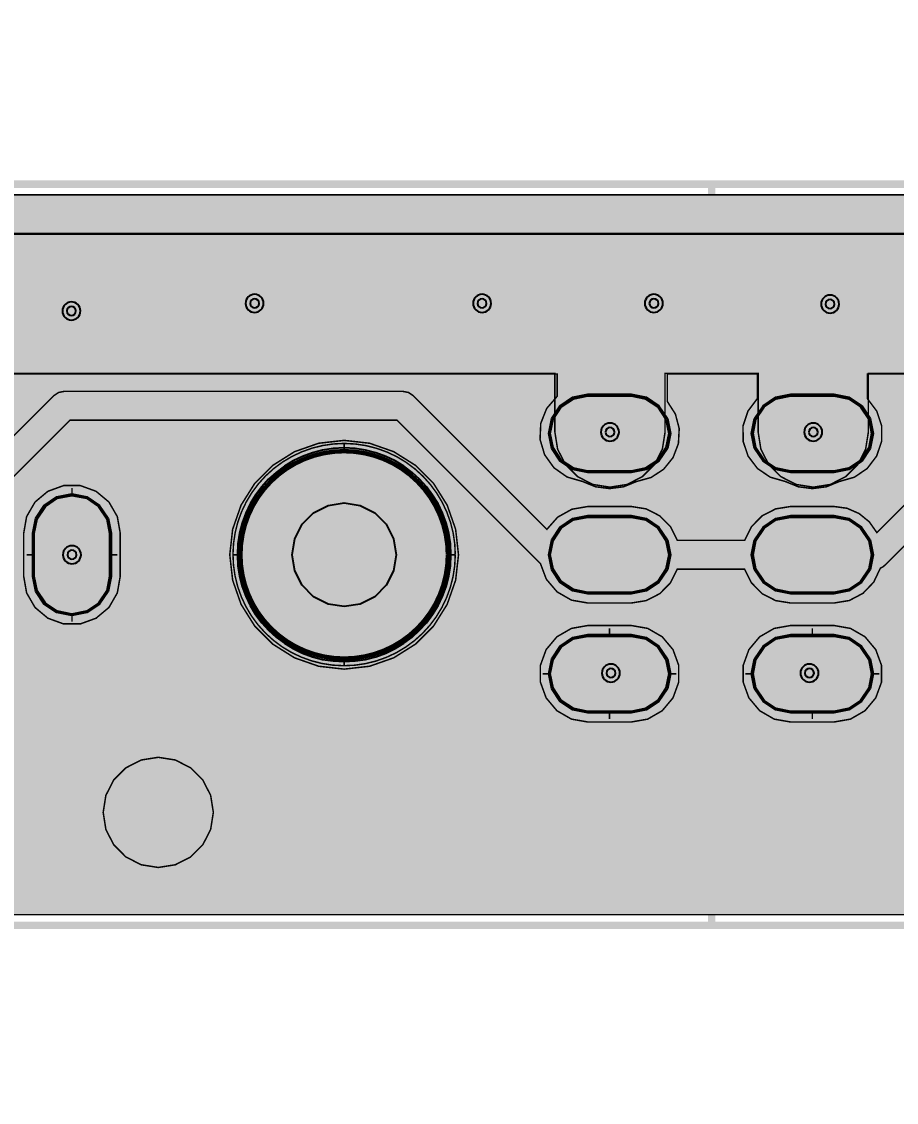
# Model space of a CAD drawing. Header units: millimetres. Extents: x -5 to 304, y -6 to 30.
# Drawn here: x 176.62 to 206.13, y -5.97 to 30.48 of the extents above; entities that cross this region are included whole.
import ezdxf

# ---------------------------------------------------------------- set-up
doc = ezdxf.new("R2010")
doc.units = ezdxf.units.MM
doc.header["$MEASUREMENT"] = 0
for name, color, linetype, true_color in [('Board-Outline-Layer', 7, 'Continuous', 0xff00ff), ('Bottom-Layer', 7, 'Continuous', 0x0000ff), ('Bottom-Paste-Mask-Layer', 7, 'Continuous', 0x800000), ('Bottom-Solder-Mask-Layer', 7, 'Continuous', 0xaa00ff), ('Document-Layer', 7, 'Continuous', 0xffffff), ('Hole-Layer', 7, 'Continuous', 0x222222), ('Mechanical-Layer', 7, 'Continuous', 0xf022f0), ('Multi-Layer', 7, 'Continuous', 0xc0c0c0), ('Top-Layer', 7, 'Continuous', 0xff0000), ('Top-Paste-Mask-Layer', 7, 'Continuous', 0x808080), ('Top-Silkscreen-Layer', 7, 'Continuous', 0xffcc00), ('Top-Solder-Mask-Layer', 7, 'Continuous', 0x800080)]:
    doc.layers.add(name, color=color, linetype=linetype, true_color=true_color)

msp = doc.modelspace()

# ---------------------------------------------------------------- hatches: boundary and pattern name
at = {"layer": 'Bottom-Layer'}
for points in [[(299.642, 24.642), (299.642, 0.358), (0.358, 0.358), (0.358, 24.642)], [(170.023, 11.096), (170.486, 10.758), (171.03, 10.577), (171.603, 10.571), (172.151, 10.739), (172.621, 11.066), (172.969, 11.522), (173.162, 12.061), (173.181, 12.634), (173.181, 18.62), (194.611, 18.62), (194.611, 16.637), (194.702, 16.063), (194.966, 15.545), (195.377, 15.134), (195.895, 14.87), (196.469, 14.779), (197.044, 14.87), (197.562, 15.134), (197.973, 15.545), (198.237, 16.063), (198.328, 16.637), (198.328, 18.62), (201.469, 18.62), (201.469, 16.637), (201.56, 16.063), (201.824, 15.545), (202.235, 15.134), (202.753, 14.87), (203.327, 14.779), (203.902, 14.87), (204.42, 15.134), (204.831, 15.545), (205.095, 16.063), (205.186, 16.637), (205.186, 18.62), (226.519, 18.62), (226.519, 12.5), (226.61, 11.926), (226.874, 11.408), (227.285, 10.997), (227.803, 10.733), (228.377, 10.642), (228.952, 10.733), (229.47, 10.997), (229.881, 11.408), (230.145, 11.926), (230.236, 12.5), (230.236, 18.62), (269.547, 18.62), (269.547, 12.5), (269.638, 11.926), (269.902, 11.408), (270.313, 10.997), (270.831, 10.733), (271.406, 10.642), (271.98, 10.733), (272.498, 10.997), (272.909, 11.408), (273.173, 11.926), (273.264, 12.5), (273.264, 18.62), (278.196, 18.62), (278.296, 18.614), (278.395, 18.612), (288.538, 18.612), (288.638, 18.614), (288.738, 18.62), (292.097, 18.62), (295.597, 15.121), (296.134, 14.719), (296.763, 14.484), (297.432, 14.436), (298.088, 14.579), (298.677, 14.901), (299.152, 15.375), (299.474, 15.964), (299.616, 16.62), (299.568, 17.29), (299.334, 17.919), (298.932, 18.456), (294.742, 22.646), (294.253, 23.021), (293.684, 23.256), (293.074, 23.337), (288.547, 23.337), (288.447, 23.335), (288.348, 23.328), (278.586, 23.328), (278.487, 23.335), (278.387, 23.337), (17.308, 23.337), (17.126, 23.358), (16.943, 23.365), (7.739, 23.365), (7.129, 23.285), (6.56, 23.049), (6.072, 22.674), (1.678, 18.281), (1.276, 17.744), (1.041, 17.115), (0.993, 16.445), (1.136, 15.789), (1.458, 15.2), (1.932, 14.726), (2.521, 14.404), (3.177, 14.261), (3.847, 14.309), (4.476, 14.544), (5.013, 14.946), (8.716, 18.649), (16.87, 18.649), (17.052, 18.628), (17.236, 18.62), (26.59, 18.62), (26.59, 12.218), (26.681, 11.644), (26.945, 11.126), (27.356, 10.715), (27.874, 10.451), (28.448, 10.36), (29.022, 10.451), (29.54, 10.715), (29.951, 11.126), (30.215, 11.644), (30.306, 12.218), (30.306, 18.62), (69.643, 18.62), (69.643, 12.41), (69.734, 11.835), (69.998, 11.317), (70.409, 10.906), (70.927, 10.642), (71.501, 10.551), (72.075, 10.642), (72.593, 10.906), (73.004, 11.317), (73.268, 11.835), (73.359, 12.41), (73.359, 18.62), (94.789, 18.62), (94.789, 16.51), (94.88, 15.936), (95.144, 15.418), (95.555, 15.007), (96.073, 14.743), (96.647, 14.652), (97.221, 14.743), (97.739, 15.007), (98.15, 15.418), (98.414, 15.936), (98.505, 16.51), (98.505, 18.62), (101.774, 18.62), (101.774, 16.51), (101.865, 15.936), (102.129, 15.418), (102.54, 15.007), (103.058, 14.743), (103.632, 14.652), (104.206, 14.743), (104.724, 15.007), (105.135, 15.418), (105.399, 15.936), (105.49, 16.51), (105.49, 18.62), (126.748, 18.62), (126.748, 12.5), (126.839, 11.926), (127.103, 11.408), (127.514, 10.997), (128.032, 10.733), (128.606, 10.642), (129.18, 10.733), (129.698, 10.997), (130.11, 11.408), (130.373, 11.926), (130.464, 12.5), (130.464, 18.62), (169.465, 18.62), (169.465, 12.423), (169.529, 11.942), (169.714, 11.494), (170.009, 11.109)], [(183.642, 12.5), (183.739, 11.642), (184.024, 10.826), (184.484, 10.095), (185.095, 9.484), (185.826, 9.024), (186.642, 8.739), (187.5, 8.642), (188.359, 8.739), (189.174, 9.024), (189.906, 9.484), (190.517, 10.095), (190.976, 10.826), (191.262, 11.642), (191.359, 12.5), (191.262, 13.359), (190.976, 14.174), (190.517, 14.906), (189.906, 15.516), (189.174, 15.976), (188.359, 16.261), (187.5, 16.358), (186.642, 16.261), (185.826, 15.976), (185.095, 15.516), (184.484, 14.906), (184.024, 14.174), (183.739, 13.359)], [(184, 12.5, 1), (191, 12.5, 1)], [(179.371, 3.81), (179.462, 3.236), (179.726, 2.718), (180.137, 2.307), (180.655, 2.043), (181.229, 1.952), (181.804, 2.043), (182.322, 2.307), (182.733, 2.718), (182.997, 3.236), (183.088, 3.81), (182.997, 4.384), (182.733, 4.902), (182.322, 5.313), (181.804, 5.577), (181.229, 5.668), (180.655, 5.577), (180.137, 5.313), (179.726, 4.902), (179.462, 4.384)]]:
    msp.add_hatch(color=256, dxfattribs=at).paths.add_polyline_path(points)
at = {"layer": 'Bottom-Paste-Mask-Layer'}
msp.add_hatch(color=256, dxfattribs=at).paths.add_polyline_path([(184, 12.5, 1), (191, 12.5, 1)])
at = {"layer": 'Bottom-Solder-Mask-Layer'}
msp.add_hatch(color=256, dxfattribs=at).paths.add_polyline_path([(183.899, 12.5, 1), (191.102, 12.5, 1)])
at = {"layer": 'Hole-Layer'}
msp.add_hatch(color=256, dxfattribs=at).paths.add_polyline_path([(187.498, 10.75), (186.957, 10.836), (186.469, 11.084), (186.082, 11.471), (185.833, 11.959), (185.748, 12.5), (185.833, 13.041), (186.082, 13.529), (186.469, 13.916), (186.957, 14.164), (187.498, 14.25), (187.503, 14.25), (188.044, 14.164), (188.532, 13.916), (188.919, 13.529), (189.167, 13.041), (189.253, 12.5), (189.167, 11.959), (188.919, 11.471), (188.532, 11.084), (188.044, 10.836), (187.503, 10.75)])
at = {"layer": 'Multi-Layer'}
for points in [[(184, 12.5, 1), (191, 12.5, 1)], [(184, 12.5, 1), (191, 12.5, 1)], [(184, 12.5, 1), (191, 12.5, 1)], [(179.729, 3.81, 1), (182.729, 3.81, 1)]]:
    msp.add_hatch(color=256, dxfattribs=at).paths.add_polyline_path(points)
at = {"layer": 'Top-Layer'}
for points in [[(299.642, 12.183), (299.642, 8.557), (299.442, 9.077), (299.079, 9.498), (298.594, 9.773), (298.045, 9.868), (296.585, 9.868), (296.029, 9.77), (295.539, 9.487), (295.175, 9.054), (294.982, 8.523), (294.982, 7.957), (295.175, 7.426), (295.539, 6.993), (296.029, 6.71), (296.585, 6.612), (298.045, 6.612), (298.594, 6.707), (299.079, 6.982), (299.442, 7.403), (299.642, 7.923), (299.642, 0.358), (0.358, 0.358), (0.358, 24.642), (299.642, 24.642), (299.642, 17.147), (299.514, 17.618), (299.291, 18.053), (298.983, 18.433), (294.793, 22.623), (294.305, 22.997), (293.736, 23.233), (293.125, 23.313), (275.617, 23.313), (275.513, 23.311), (275.408, 23.304), (271.832, 23.304), (271.728, 23.311), (271.624, 23.313), (171.577, 23.313), (171.444, 23.309), (171.311, 23.298), (171.192, 23.307), (171.072, 23.31), (120.475, 23.31), (120.416, 23.312), (120.357, 23.313), (17.287, 23.313), (17.22, 23.312), (17.153, 23.309), (17.085, 23.312), (17.018, 23.313), (7.635, 23.313), (7.025, 23.233), (6.456, 22.997), (5.968, 22.623), (1.603, 18.258), (1.2, 17.72), (0.966, 17.091), (0.918, 16.422), (1.061, 15.766), (1.382, 15.177), (1.857, 14.702), (2.446, 14.381), (3.102, 14.238), (3.771, 14.286), (4.4, 14.52), (4.937, 14.923), (8.612, 18.597), (17.018, 18.597), (17.085, 18.598), (17.153, 18.601), (17.22, 18.598), (17.287, 18.597), (26.596, 18.597), (26.596, 13.316), (26.473, 13.856), (26.177, 14.323), (25.741, 14.664), (25.217, 14.839), (22.187, 17.869), (22.03, 17.974), (21.844, 18.011), (9.779, 18.011), (9.593, 17.974), (9.436, 17.869), (5.184, 13.617), (4.841, 13.894), (4.437, 14.069), (4, 14.128), (2.54, 14.128), (1.983, 14.03), (1.493, 13.747), (1.13, 13.314), (0.937, 12.783), (0.937, 12.217), (1.13, 11.686), (1.493, 11.253), (1.983, 10.97), (2.54, 10.872), (4, 10.872), (4.537, 10.963), (5.014, 11.226), (5.378, 11.632), (5.587, 12.135), (5.618, 12.679), (9.98, 17.041), (21.643, 17.041), (24.086, 14.598), (23.689, 14.234), (23.431, 13.761), (23.342, 13.23), (23.342, 11.77), (23.44, 11.213), (23.723, 10.723), (24.156, 10.36), (24.687, 10.167), (25.253, 10.167), (25.784, 10.36), (26.217, 10.723), (26.5, 11.213), (26.598, 11.77), (26.598, 12.083), (26.724, 11.497), (27.029, 10.982), (27.331, 10.591), (27.736, 10.309), (28.207, 10.161), (28.701, 10.161), (29.172, 10.309), (29.577, 10.591), (29.879, 10.982), (30.115, 11.342), (30.262, 11.747), (30.312, 12.175), (30.312, 18.597), (69.687, 18.597), (69.687, 12.5), (69.748, 12.027), (69.927, 11.586), (70.07, 11.081), (70.366, 10.647), (70.785, 10.33), (71.283, 10.163), (71.808, 10.163), (72.305, 10.33), (72.724, 10.647), (73.02, 11.081), (73.163, 11.586), (73.342, 12.027), (73.403, 12.5), (73.403, 18.597), (94.81, 18.597), (94.81, 17.764), (94.495, 17.345), (94.33, 16.848), (94.331, 16.324), (94.499, 15.827), (94.816, 15.41), (95.249, 15.115), (95.753, 14.972), (96.195, 14.793), (96.668, 14.732), (97.14, 14.793), (97.582, 14.972), (98.086, 15.115), (98.519, 15.41), (98.836, 15.827), (99.004, 16.324), (99.005, 16.848), (98.84, 17.345), (98.526, 17.764), (98.526, 18.597), (101.651, 18.597), (101.651, 17.764), (101.336, 17.345), (101.171, 16.848), (101.172, 16.324), (101.34, 15.827), (101.657, 15.41), (102.09, 15.115), (102.594, 14.972), (103.036, 14.793), (103.509, 14.732), (103.981, 14.793), (104.423, 14.972), (104.927, 15.115), (105.36, 15.41), (105.677, 15.827), (105.845, 16.324), (105.846, 16.848), (105.681, 17.345), (105.367, 17.764), (105.367, 18.597), (120.242, 18.597), (120.301, 18.595), (120.36, 18.594), (126.748, 18.594), (126.748, 13.316), (126.631, 13.841), (126.35, 14.299), (125.935, 14.641), (125.431, 14.829), (122.39, 17.869), (122.233, 17.974), (122.047, 18.011), (110.49, 18.011), (110.305, 17.974), (110.147, 17.869), (105.627, 13.349), (105.264, 13.765), (104.782, 14.035), (104.238, 14.128), (102.778, 14.128), (102.271, 14.047), (101.814, 13.812), (101.453, 13.446), (101.224, 12.985), (98.951, 12.985), (98.723, 13.446), (98.362, 13.812), (97.905, 14.047), (97.397, 14.128), (95.937, 14.128), (95.446, 14.052), (95, 13.831), (94.642, 13.486), (90.259, 17.869), (90.102, 17.974), (89.916, 18.011), (78.105, 18.011), (77.92, 17.974), (77.762, 17.869), (74.718, 14.825), (74.202, 14.622), (73.784, 14.259), (73.512, 13.776), (73.418, 13.23), (73.418, 11.77), (73.516, 11.213), (73.799, 10.723), (74.232, 10.36), (74.763, 10.167), (75.329, 10.167), (75.86, 10.36), (76.293, 10.723), (76.576, 11.213), (76.674, 11.77), (76.674, 13.23), (76.58, 13.777), (76.307, 14.26), (75.889, 14.623), (78.306, 17.041), (89.715, 17.041), (94.31, 12.446), (94.403, 11.956), (94.639, 11.517), (94.998, 11.17), (95.444, 10.948), (95.937, 10.872), (97.397, 10.872), (97.905, 10.953), (98.362, 11.188), (98.723, 11.555), (98.951, 12.015), (101.224, 12.015), (101.453, 11.555), (101.814, 11.188), (102.271, 10.953), (102.778, 10.872), (104.238, 10.872), (104.787, 10.967), (105.272, 11.242), (105.636, 11.665), (105.836, 12.185), (110.691, 17.041), (121.846, 17.041), (124.27, 14.617), (123.856, 14.254), (123.587, 13.773), (123.494, 13.23), (123.494, 11.77), (123.592, 11.213), (123.875, 10.723), (124.308, 10.36), (124.84, 10.167), (125.405, 10.167), (125.936, 10.36), (126.369, 10.723), (126.652, 11.213), (126.75, 11.77), (126.75, 12.408), (126.821, 11.983), (126.989, 11.586), (127.131, 11.081), (127.427, 10.647), (127.846, 10.33), (128.344, 10.163), (128.869, 10.163), (129.366, 10.33), (129.785, 10.647), (130.081, 11.081), (130.224, 11.586), (130.403, 12.027), (130.464, 12.5), (130.464, 18.594), (169.465, 18.594), (169.465, 16.595), (169.46, 16.514), (169.458, 16.433), (169.458, 12.5), (169.519, 12.027), (169.699, 11.586), (169.841, 11.081), (170.137, 10.647), (170.556, 10.33), (171.054, 10.163), (171.579, 10.163), (172.077, 10.33), (172.495, 10.647), (172.791, 11.081), (172.934, 11.586), (173.113, 12.027), (173.174, 12.5), (173.174, 16.279), (173.18, 16.359), (173.181, 16.44), (173.181, 18.597), (194.687, 18.597), (194.687, 17.843), (194.333, 17.434), (194.134, 16.931), (194.11, 16.391), (194.264, 15.873), (194.58, 15.433), (195.022, 15.122), (195.542, 14.972), (195.983, 14.793), (196.456, 14.732), (196.928, 14.793), (197.37, 14.972), (197.858, 15.107), (198.281, 15.385), (198.598, 15.779), (198.778, 16.251), (198.805, 16.757), (198.676, 17.246), (198.403, 17.672), (198.403, 18.597), (201.439, 18.597), (201.439, 17.764), (201.124, 17.345), (200.959, 16.848), (200.961, 16.324), (201.129, 15.827), (201.445, 15.41), (201.878, 15.115), (202.383, 14.972), (202.824, 14.793), (203.297, 14.732), (203.77, 14.793), (204.211, 14.972), (204.715, 15.115), (205.148, 15.41), (205.465, 15.827), (205.633, 16.324), (205.635, 16.848), (205.469, 17.345), (205.155, 17.764), (205.155, 18.597), (226.519, 18.597), (226.519, 13.316), (226.416, 13.808), (226.167, 14.244), (225.797, 14.584), (225.342, 14.795), (224.843, 14.857), (221.831, 17.869), (221.674, 17.974), (221.488, 18.011), (210.439, 18.011), (210.254, 17.974), (210.096, 17.869), (205.473, 13.246), (205.218, 13.61), (204.874, 13.89), (204.466, 14.068), (204.026, 14.128), (202.566, 14.128), (202.059, 14.047), (201.602, 13.812), (201.241, 13.446), (201.012, 12.985), (198.74, 12.985), (198.511, 13.446), (198.15, 13.812), (197.693, 14.047), (197.185, 14.128), (195.725, 14.128), (195.184, 14.035), (194.704, 13.768), (194.34, 13.356), (189.827, 17.869), (189.67, 17.974), (189.484, 18.011), (178.054, 18.011), (177.869, 17.974), (177.711, 17.869), (174.696, 14.854), (174.223, 14.746), (173.802, 14.503), (173.472, 14.147), (173.262, 13.71), (173.189, 13.23), (173.189, 11.77), (173.287, 11.213), (173.57, 10.723), (174.003, 10.36), (174.535, 10.167), (175.1, 10.167), (175.631, 10.36), (176.065, 10.723), (176.347, 11.213), (176.445, 11.77), (176.445, 13.23), (176.365, 13.736), (176.131, 14.192), (175.767, 14.553), (178.255, 17.041), (189.283, 17.041), (194.125, 12.199), (194.322, 11.674), (194.686, 11.247), (195.173, 10.968), (195.725, 10.872), (197.185, 10.872), (197.693, 10.953), (198.15, 11.188), (198.511, 11.555), (198.74, 12.015), (201.012, 12.015), (201.241, 11.555), (201.602, 11.188), (202.059, 10.953), (202.566, 10.872), (204.026, 10.872), (204.542, 10.956), (205.005, 11.199), (205.367, 11.576), (205.591, 12.048), (205.679, 12.094), (205.756, 12.157), (210.64, 17.041), (221.287, 17.041), (223.849, 14.479), (223.534, 14.126), (223.334, 13.698), (223.265, 13.23), (223.265, 11.77), (223.363, 11.213), (223.646, 10.723), (224.079, 10.36), (224.611, 10.167), (225.176, 10.167), (225.708, 10.36), (226.141, 10.723), (226.423, 11.213), (226.522, 11.77), (226.522, 12.408), (226.593, 11.983), (226.76, 11.586), (226.902, 11.081), (227.199, 10.647), (227.617, 10.33), (228.115, 10.163), (228.64, 10.163), (229.138, 10.33), (229.556, 10.647), (229.852, 11.081), (229.995, 11.586), (230.174, 12.027), (230.236, 12.5), (230.236, 18.597), (269.547, 18.597), (269.547, 12.5), (269.609, 12.027), (269.788, 11.586), (269.931, 11.081), (270.227, 10.647), (270.645, 10.33), (271.143, 10.163), (271.668, 10.163), (272.166, 10.33), (272.584, 10.647), (272.881, 11.081), (273.023, 11.586), (273.203, 12.027), (273.264, 12.5), (273.264, 18.588), (275.617, 18.588), (275.722, 18.59), (275.826, 18.597), (292.149, 18.597), (295.648, 15.098), (296.162, 14.708), (296.762, 14.473), (297.403, 14.409), (298.038, 14.52), (298.619, 14.8), (299.102, 15.226), (299.452, 15.767), (299.642, 16.383), (299.642, 12.817), (299.442, 13.337), (299.079, 13.758), (298.594, 14.033), (298.045, 14.128), (296.585, 14.128), (296.118, 14.06), (295.691, 13.86), (291.809, 17.742), (291.651, 17.847), (291.466, 17.884), (279.02, 17.884), (278.834, 17.847), (278.677, 17.742), (275.625, 14.691), (275.1, 14.847), (274.553, 14.819), (274.046, 14.612), (273.636, 14.249), (273.371, 13.77), (273.278, 13.23), (273.278, 11.77), (273.377, 11.213), (273.659, 10.723), (274.092, 10.36), (274.624, 10.167), (275.189, 10.167), (275.721, 10.36), (276.154, 10.723), (276.436, 11.213), (276.535, 11.77), (276.535, 13.23), (276.482, 13.639), (276.329, 14.022), (279.221, 16.914), (291.265, 16.914), (295.074, 13.105), (294.96, 12.59), (295.016, 12.066), (295.237, 11.587), (295.6, 11.204), (296.065, 10.957), (296.585, 10.872), (298.045, 10.872), (298.594, 10.967), (299.079, 11.242), (299.442, 11.663)], [(195.726, 15.32), (195.24, 15.417), (194.828, 15.692), (194.553, 16.104), (194.456, 16.59), (194.553, 17.076), (194.828, 17.488), (195.24, 17.763), (195.726, 17.86), (197.186, 17.86), (197.672, 17.763), (198.084, 17.488), (198.359, 17.076), (198.456, 16.59), (198.359, 16.104), (198.084, 15.692), (197.672, 15.417), (197.186, 15.32)], [(202.567, 15.32), (202.081, 15.417), (201.669, 15.692), (201.394, 16.104), (201.297, 16.59), (201.394, 17.076), (201.669, 17.488), (202.081, 17.763), (202.567, 17.86), (204.027, 17.86), (204.513, 17.763), (204.925, 17.488), (205.2, 17.076), (205.297, 16.59), (205.2, 16.104), (204.925, 15.692), (204.513, 15.417), (204.027, 15.32)], [(183.642, 12.5), (183.739, 11.642), (184.024, 10.826), (184.484, 10.095), (185.095, 9.484), (185.826, 9.024), (186.642, 8.739), (187.5, 8.642), (188.359, 8.739), (189.174, 9.024), (189.906, 9.484), (190.517, 10.095), (190.976, 10.826), (191.262, 11.642), (191.359, 12.5), (191.262, 13.359), (190.976, 14.174), (190.517, 14.906), (189.906, 15.516), (189.174, 15.976), (188.359, 16.261), (187.5, 16.358), (186.642, 16.261), (185.826, 15.976), (185.095, 15.516), (184.484, 14.906), (184.024, 14.174), (183.739, 13.359)], [(184, 12.5, 1), (191, 12.5, 1)], [(176.69, 13.23), (176.69, 11.77), (176.788, 11.213), (177.071, 10.723), (177.504, 10.36), (178.036, 10.167), (178.601, 10.167), (179.132, 10.36), (179.566, 10.723), (179.848, 11.213), (179.946, 11.77), (179.946, 13.23), (179.848, 13.787), (179.566, 14.277), (179.132, 14.64), (178.601, 14.833), (178.036, 14.833), (177.504, 14.64), (177.071, 14.277), (176.788, 13.787)], [(179.588, 11.77), (179.492, 11.284), (179.216, 10.872), (178.804, 10.597), (178.318, 10.5), (177.832, 10.597), (177.42, 10.872), (177.145, 11.284), (177.048, 11.77), (177.048, 13.23), (177.145, 13.716), (177.42, 14.128), (177.832, 14.403), (178.318, 14.5), (178.804, 14.403), (179.216, 14.128), (179.492, 13.716), (179.588, 13.23)], [(195.725, 11.23), (195.239, 11.327), (194.827, 11.602), (194.552, 12.014), (194.455, 12.5), (194.552, 12.986), (194.827, 13.398), (195.239, 13.673), (195.725, 13.77), (197.185, 13.77), (197.671, 13.673), (198.083, 13.398), (198.359, 12.986), (198.455, 12.5), (198.359, 12.014), (198.083, 11.602), (197.671, 11.327), (197.185, 11.23)], [(202.566, 11.23), (202.08, 11.327), (201.668, 11.602), (201.393, 12.014), (201.296, 12.5), (201.393, 12.986), (201.668, 13.398), (202.08, 13.673), (202.566, 13.77), (204.026, 13.77), (204.512, 13.673), (204.924, 13.398), (205.2, 12.986), (205.296, 12.5), (205.2, 12.014), (204.924, 11.602), (204.512, 11.327), (204.026, 11.23)], [(197.185, 10.114), (195.725, 10.114), (195.169, 10.016), (194.679, 9.733), (194.315, 9.3), (194.122, 8.769), (194.122, 8.203), (194.315, 7.672), (194.679, 7.239), (195.169, 6.956), (195.725, 6.858), (197.185, 6.858), (197.742, 6.956), (198.232, 7.239), (198.595, 7.672), (198.789, 8.203), (198.789, 8.769), (198.595, 9.3), (198.232, 9.733), (197.742, 10.016)], [(204.026, 10.114), (202.566, 10.114), (202.01, 10.016), (201.52, 9.733), (201.156, 9.3), (200.963, 8.769), (200.963, 8.203), (201.156, 7.672), (201.52, 7.239), (202.01, 6.956), (202.566, 6.858), (204.026, 6.858), (204.583, 6.956), (205.073, 7.239), (205.436, 7.672), (205.63, 8.203), (205.63, 8.769), (205.436, 9.3), (205.073, 9.733), (204.583, 10.016)], [(195.725, 7.216), (195.239, 7.313), (194.827, 7.588), (194.552, 8), (194.455, 8.486), (194.552, 8.972), (194.827, 9.384), (195.239, 9.659), (195.725, 9.756), (197.185, 9.756), (197.671, 9.659), (198.083, 9.384), (198.359, 8.972), (198.455, 8.486), (198.359, 8), (198.083, 7.588), (197.671, 7.313), (197.185, 7.216)], [(202.566, 7.216), (202.08, 7.313), (201.668, 7.588), (201.393, 8), (201.296, 8.486), (201.393, 8.972), (201.668, 9.384), (202.08, 9.659), (202.566, 9.756), (204.026, 9.756), (204.512, 9.659), (204.924, 9.384), (205.2, 8.972), (205.296, 8.486), (205.2, 8), (204.924, 7.588), (204.512, 7.313), (204.026, 7.216)], [(179.371, 3.81), (179.462, 3.236), (179.726, 2.718), (180.137, 2.307), (180.655, 2.043), (181.229, 1.952), (181.804, 2.043), (182.322, 2.307), (182.733, 2.718), (182.997, 3.236), (183.088, 3.81), (182.997, 4.384), (182.733, 4.902), (182.322, 5.313), (181.804, 5.577), (181.229, 5.668), (180.655, 5.577), (180.137, 5.313), (179.726, 4.902), (179.462, 4.384)]]:
    msp.add_hatch(color=256, dxfattribs=at).paths.add_polyline_path(points)
at = {"layer": 'Top-Paste-Mask-Layer'}
for points in [[(195.726, 15.32), (195.24, 15.417), (194.828, 15.692), (194.553, 16.104), (194.456, 16.59), (194.553, 17.076), (194.828, 17.488), (195.24, 17.763), (195.726, 17.86), (197.186, 17.86), (197.672, 17.763), (198.084, 17.488), (198.359, 17.076), (198.456, 16.59), (198.359, 16.104), (198.084, 15.692), (197.672, 15.417), (197.186, 15.32)], [(202.567, 15.32), (202.081, 15.417), (201.669, 15.692), (201.394, 16.104), (201.297, 16.59), (201.394, 17.076), (201.669, 17.488), (202.081, 17.763), (202.567, 17.86), (204.027, 17.86), (204.513, 17.763), (204.925, 17.488), (205.2, 17.076), (205.297, 16.59), (205.2, 16.104), (204.925, 15.692), (204.513, 15.417), (204.027, 15.32)], [(184, 12.5, 1), (191, 12.5, 1)], [(179.588, 11.77), (179.492, 11.284), (179.216, 10.872), (178.804, 10.597), (178.318, 10.5), (177.832, 10.597), (177.42, 10.872), (177.145, 11.284), (177.048, 11.77), (177.048, 13.23), (177.145, 13.716), (177.42, 14.128), (177.832, 14.403), (178.318, 14.5), (178.804, 14.403), (179.216, 14.128), (179.492, 13.716), (179.588, 13.23)], [(195.725, 11.23), (195.239, 11.327), (194.827, 11.602), (194.552, 12.014), (194.455, 12.5), (194.552, 12.986), (194.827, 13.398), (195.239, 13.673), (195.725, 13.77), (197.185, 13.77), (197.671, 13.673), (198.083, 13.398), (198.359, 12.986), (198.455, 12.5), (198.359, 12.014), (198.083, 11.602), (197.671, 11.327), (197.185, 11.23)], [(202.566, 11.23), (202.08, 11.327), (201.668, 11.602), (201.393, 12.014), (201.296, 12.5), (201.393, 12.986), (201.668, 13.398), (202.08, 13.673), (202.566, 13.77), (204.026, 13.77), (204.512, 13.673), (204.924, 13.398), (205.2, 12.986), (205.296, 12.5), (205.2, 12.014), (204.924, 11.602), (204.512, 11.327), (204.026, 11.23)], [(195.725, 7.216), (195.239, 7.313), (194.827, 7.588), (194.552, 8), (194.455, 8.486), (194.552, 8.972), (194.827, 9.384), (195.239, 9.659), (195.725, 9.756), (197.185, 9.756), (197.671, 9.659), (198.083, 9.384), (198.359, 8.972), (198.455, 8.486), (198.359, 8), (198.083, 7.588), (197.671, 7.313), (197.185, 7.216)], [(202.566, 7.216), (202.08, 7.313), (201.668, 7.588), (201.393, 8), (201.296, 8.486), (201.393, 8.972), (201.668, 9.384), (202.08, 9.659), (202.566, 9.756), (204.026, 9.756), (204.512, 9.659), (204.924, 9.384), (205.2, 8.972), (205.296, 8.486), (205.2, 8), (204.924, 7.588), (204.512, 7.313), (204.026, 7.216)]]:
    msp.add_hatch(color=256, dxfattribs=at).paths.add_polyline_path(points)
at = {"layer": 'Top-Solder-Mask-Layer'}
for points in [[(195.726, 15.269), (195.22, 15.37), (194.792, 15.656), (194.506, 16.085), (194.405, 16.59), (194.506, 17.095), (194.792, 17.524), (195.22, 17.81), (195.726, 17.911), (197.186, 17.911), (197.691, 17.81), (198.12, 17.524), (198.406, 17.095), (198.507, 16.59), (198.406, 16.085), (198.12, 15.656), (197.691, 15.37), (197.186, 15.269)], [(202.567, 15.269), (202.061, 15.37), (201.633, 15.656), (201.347, 16.085), (201.246, 16.59), (201.347, 17.095), (201.633, 17.524), (202.061, 17.81), (202.567, 17.911), (204.027, 17.911), (204.532, 17.81), (204.961, 17.524), (205.247, 17.095), (205.348, 16.59), (205.247, 16.085), (204.961, 15.656), (204.532, 15.37), (204.027, 15.269)], [(183.899, 12.5, 1), (191.102, 12.5, 1)], [(179.639, 11.77), (179.539, 11.265), (179.252, 10.836), (178.824, 10.55), (178.318, 10.449), (177.813, 10.55), (177.384, 10.836), (177.098, 11.265), (176.998, 11.77), (176.998, 13.23), (177.098, 13.735), (177.384, 14.164), (177.813, 14.45), (178.318, 14.551), (178.824, 14.45), (179.252, 14.164), (179.539, 13.735), (179.639, 13.23)], [(195.725, 11.179), (195.22, 11.28), (194.791, 11.566), (194.505, 11.995), (194.405, 12.5), (194.505, 13.005), (194.791, 13.434), (195.22, 13.72), (195.725, 13.821), (197.185, 13.821), (197.691, 13.72), (198.119, 13.434), (198.406, 13.005), (198.506, 12.5), (198.406, 11.995), (198.119, 11.566), (197.691, 11.28), (197.185, 11.179)], [(202.566, 11.179), (202.061, 11.28), (201.632, 11.566), (201.346, 11.995), (201.246, 12.5), (201.346, 13.005), (201.632, 13.434), (202.061, 13.72), (202.566, 13.821), (204.026, 13.821), (204.532, 13.72), (204.96, 13.434), (205.247, 13.005), (205.347, 12.5), (205.247, 11.995), (204.96, 11.566), (204.532, 11.28), (204.026, 11.179)], [(195.725, 7.165), (195.22, 7.266), (194.791, 7.552), (194.505, 7.981), (194.405, 8.486), (194.505, 8.991), (194.791, 9.42), (195.22, 9.706), (195.725, 9.807), (197.185, 9.807), (197.691, 9.706), (198.119, 9.42), (198.406, 8.991), (198.506, 8.486), (198.406, 7.981), (198.119, 7.552), (197.691, 7.266), (197.185, 7.165)], [(202.566, 7.165), (202.061, 7.266), (201.632, 7.552), (201.346, 7.981), (201.246, 8.486), (201.346, 8.991), (201.632, 9.42), (202.061, 9.706), (202.566, 9.807), (204.026, 9.807), (204.532, 9.706), (204.96, 9.42), (205.247, 8.991), (205.347, 8.486), (205.247, 7.981), (204.96, 7.552), (204.532, 7.266), (204.026, 7.165)]]:
    msp.add_hatch(color=256, dxfattribs=at).paths.add_polyline_path(points)

# ---------------------------------------------------------------- linework, layer by layer
at = {"layer": 'Board-Outline-Layer', "const_width": 0.254}
msp.add_lwpolyline([(0, 0), (0, 25), (300.001, 25), (300.001, 0)], close=True, dxfattribs=at)
at = {"layer": 'Bottom-Layer'}
for points, const_width in [([(-3.048, -3.048), (-3.048, 26.543), (300.991, 26.543), (300.991, -3.048)], 0.00508), ([(299.642, 24.642), (299.642, 0.358), (0.358, 0.358), (0.358, 24.642)], 0.0508), ([(183.642, 12.5), (183.739, 11.642), (184.024, 10.826), (184.484, 10.095), (185.095, 9.484), (185.826, 9.024), (186.642, 8.739), (187.5, 8.642), (188.359, 8.739), (189.174, 9.024), (189.906, 9.484), (190.517, 10.095), (190.976, 10.826), (191.262, 11.642), (191.359, 12.5), (191.262, 13.359), (190.976, 14.174), (190.517, 14.906), (189.906, 15.516), (189.174, 15.976), (188.359, 16.261), (187.5, 16.358), (186.642, 16.261), (185.826, 15.976), (185.095, 15.516), (184.484, 14.906), (184.024, 14.174), (183.739, 13.359)], 0.0508), ([(179.371, 3.81), (179.462, 3.236), (179.726, 2.718), (180.137, 2.307), (180.655, 2.043), (181.229, 1.952), (181.804, 2.043), (182.322, 2.307), (182.733, 2.718), (182.997, 3.236), (183.088, 3.81), (182.997, 4.384), (182.733, 4.902), (182.322, 5.313), (181.804, 5.577), (181.229, 5.668), (180.655, 5.577), (180.137, 5.313), (179.726, 4.902), (179.462, 4.384)], 0.0508)]:
    msp.add_lwpolyline(points, close=True, dxfattribs=dict(at, const_width=const_width))
for points, const_width in [([(278.387, 23.337), (17.308, 23.337)], 0.0508), ([(107.412, 20.979), (184.478, 20.979)], 4), ([(184.478, 20.979), (192.154, 20.979)], 4), ([(192.154, 20.979), (196.499, 20.979)], 4), ([(196.499, 20.979), (197.949, 20.979)], 4), ([(197.949, 20.979), (203.334, 20.979)], 4), ([(203.334, 20.979), (278.387, 20.979)], 4), ([(196.469, 20.949), (196.499, 20.979)], 3), ([(196.469, 16.637), (196.469, 20.949)], 3), ([(203.327, 20.972), (203.334, 20.979)], 3), ([(203.327, 16.637), (203.327, 20.972)], 3), ([(182.005, 20.583), (181.978, 20.611)], 3), ([(173.181, 18.62), (194.611, 18.62), (194.611, 16.637), (194.702, 16.063), (194.966, 15.545), (195.377, 15.134), (195.895, 14.87), (196.469, 14.779), (197.044, 14.87), (197.562, 15.134), (197.973, 15.545), (198.237, 16.063), (198.328, 16.637), (198.328, 18.62), (201.469, 18.62), (201.469, 16.637), (201.56, 16.063), (201.824, 15.545), (202.235, 15.134), (202.753, 14.87), (203.327, 14.779), (203.902, 14.87), (204.42, 15.134), (204.831, 15.545), (205.095, 16.063), (205.186, 16.637), (205.186, 18.62), (226.519, 18.62)], 0.0508), ([(187.5, 15.997), (187.5, 16.257)], 0.0508), ([(184.003, 12.5), (183.744, 12.5)], 0.0508), ([(190.998, 12.5), (191.257, 12.5)], 0.0508), ([(187.5, 9.003), (187.5, 8.743)], 0.0508)]:
    msp.add_lwpolyline(points, dxfattribs=dict(at, const_width=const_width))
msp.add_lwpolyline([(184, 12.5, 1), (191, 12.5), (191, 12.5, 1), (184, 12.5)], format="xyb", dxfattribs=at)
at = {"layer": 'Bottom-Paste-Mask-Layer'}
msp.add_lwpolyline([(184, 12.5, 1), (191, 12.5), (191, 12.5, 1), (184, 12.5)], format="xyb", dxfattribs=at)
at = {"layer": 'Bottom-Solder-Mask-Layer'}
msp.add_lwpolyline([(183.899, 12.5, 1), (191.102, 12.5), (191.102, 12.5, 1), (183.899, 12.5)], format="xyb", dxfattribs=at)
at = {"layer": 'Document-Layer', "const_width": 0.15}
msp.add_lwpolyline([(191, 12.5, 0.999), (184.001, 12.496, 0.999), (191, 12.491)], format="xyb", dxfattribs=at)
msp.add_lwpolyline([(191, 12.5, 0.999), (184.001, 12.496, 0.999), (191, 12.491)], format="xyb", dxfattribs=at)
at = {"layer": 'Hole-Layer'}
for points in [[(178.149, 20.723, 1), (178.454, 20.723), (178.454, 20.723, 1), (178.149, 20.723)], [(184.325, 20.979, 1), (184.63, 20.979), (184.63, 20.979, 1), (184.325, 20.979)], [(192.002, 20.979, 1), (192.307, 20.979), (192.307, 20.979, 1), (192.002, 20.979)], [(197.797, 20.979, 1), (198.102, 20.979), (198.102, 20.979, 1), (197.797, 20.979)], [(203.742, 20.955, 1), (204.047, 20.955), (204.047, 20.955, 1), (203.742, 20.955)], [(196.317, 16.637, 1), (196.622, 16.637), (196.622, 16.637, 1), (196.317, 16.637)], [(203.175, 16.637, 1), (203.48, 16.637), (203.48, 16.637, 1), (203.175, 16.637)], [(178.166, 12.5, 1), (178.471, 12.5), (178.471, 12.5, 1), (178.166, 12.5)], [(196.348, 8.509, 1), (196.653, 8.509), (196.653, 8.509, 1), (196.348, 8.509)], [(203.048, 8.509, 1), (203.353, 8.509), (203.353, 8.509, 1), (203.048, 8.509)]]:
    msp.add_lwpolyline(points, format="xyb", dxfattribs=at)
msp.add_lwpolyline([(187.498, 10.75), (186.957, 10.836), (186.469, 11.084), (186.082, 11.471), (185.833, 11.959), (185.748, 12.5), (185.833, 13.041), (186.082, 13.529), (186.469, 13.916), (186.957, 14.164), (187.498, 14.25), (187.503, 14.25), (188.044, 14.164), (188.532, 13.916), (188.919, 13.529), (189.167, 13.041), (189.253, 12.5), (189.167, 11.959), (188.919, 11.471), (188.532, 11.084), (188.044, 10.836), (187.503, 10.75)], close=True, dxfattribs=at)
at = {"layer": 'Mechanical-Layer', "const_width": 0.05}
msp.add_lwpolyline([(191.25, 12.5, 0.999), (183.75, 12.516, 0.999), (191.25, 12.491)], format="xyb", dxfattribs=at)
msp.add_lwpolyline([(191.25, 12.5, 0.999), (183.75, 12.516, 0.999), (191.25, 12.491)], format="xyb", dxfattribs=at)
at = {"layer": 'Multi-Layer'}
for points in [[(184.173, 20.979, 1), (184.783, 20.979), (184.783, 20.979, 1), (184.173, 20.979)], [(191.849, 20.979, 1), (192.459, 20.979), (192.459, 20.979, 1), (191.849, 20.979)], [(197.644, 20.979, 1), (198.254, 20.979), (198.254, 20.979, 1), (197.644, 20.979)], [(203.59, 20.955, 1), (204.2, 20.955), (204.2, 20.955, 1), (203.59, 20.955)], [(177.996, 20.723, 1), (178.606, 20.723), (178.606, 20.723, 1), (177.996, 20.723)], [(196.164, 16.637, 1), (196.774, 16.637), (196.774, 16.637, 1), (196.164, 16.637)], [(203.022, 16.637, 1), (203.632, 16.637), (203.632, 16.637, 1), (203.022, 16.637)], [(184, 12.5, 1), (191, 12.5), (191, 12.5, 1), (184, 12.5)], [(184, 12.5, 1), (191, 12.5), (191, 12.5, 1), (184, 12.5)], [(184, 12.5, 1), (191, 12.5), (191, 12.5, 1), (184, 12.5)], [(178.013, 12.5, 1), (178.623, 12.5), (178.623, 12.5, 1), (178.013, 12.5)], [(196.195, 8.509, 1), (196.805, 8.509), (196.805, 8.509, 1), (196.195, 8.509)], [(202.895, 8.509, 1), (203.505, 8.509), (203.505, 8.509, 1), (202.895, 8.509)]]:
    msp.add_lwpolyline(points, format="xyb", dxfattribs=at)
at = {"layer": 'Multi-Layer', "const_width": 0.645}
msp.add_lwpolyline([(179.729, 3.81, 1), (182.729, 3.81, 1)], format="xyb", close=True, dxfattribs=at)
at = {"layer": 'Top-Layer'}
for points, const_width in [([(-5.461, -5.969), (-5.461, 30.48), (303.658, 30.48), (303.658, -5.969)], 0.00508), ([(183.642, 12.5), (183.739, 11.642), (184.024, 10.826), (184.484, 10.095), (185.095, 9.484), (185.826, 9.024), (186.642, 8.739), (187.5, 8.642), (188.359, 8.739), (189.174, 9.024), (189.906, 9.484), (190.517, 10.095), (190.976, 10.826), (191.262, 11.642), (191.359, 12.5), (191.262, 13.359), (190.976, 14.174), (190.517, 14.906), (189.906, 15.516), (189.174, 15.976), (188.359, 16.261), (187.5, 16.358), (186.642, 16.261), (185.826, 15.976), (185.095, 15.516), (184.484, 14.906), (184.024, 14.174), (183.739, 13.359)], 0.0508), ([(176.69, 13.23), (176.69, 11.77), (176.788, 11.213), (177.071, 10.723), (177.504, 10.36), (178.036, 10.167), (178.601, 10.167), (179.132, 10.36), (179.566, 10.723), (179.848, 11.213), (179.946, 11.77), (179.946, 13.23), (179.848, 13.787), (179.566, 14.277), (179.132, 14.64), (178.601, 14.833), (178.036, 14.833), (177.504, 14.64), (177.071, 14.277), (176.788, 13.787)], 0.0508), ([(197.185, 10.114), (195.725, 10.114), (195.169, 10.016), (194.679, 9.733), (194.315, 9.3), (194.122, 8.769), (194.122, 8.203), (194.315, 7.672), (194.679, 7.239), (195.169, 6.956), (195.725, 6.858), (197.185, 6.858), (197.742, 6.956), (198.232, 7.239), (198.595, 7.672), (198.789, 8.203), (198.789, 8.769), (198.595, 9.3), (198.232, 9.733), (197.742, 10.016)], 0.0508), ([(204.026, 10.114), (202.566, 10.114), (202.01, 10.016), (201.52, 9.733), (201.156, 9.3), (200.963, 8.769), (200.963, 8.203), (201.156, 7.672), (201.52, 7.239), (202.01, 6.956), (202.566, 6.858), (204.026, 6.858), (204.583, 6.956), (205.073, 7.239), (205.436, 7.672), (205.63, 8.203), (205.63, 8.769), (205.436, 9.3), (205.073, 9.733), (204.583, 10.016)], 0.0508), ([(179.371, 3.81), (179.462, 3.236), (179.726, 2.718), (180.137, 2.307), (180.655, 2.043), (181.229, 1.952), (181.804, 2.043), (182.322, 2.307), (182.733, 2.718), (182.997, 3.236), (183.088, 3.81), (182.997, 4.384), (182.733, 4.902), (182.322, 5.313), (181.804, 5.577), (181.229, 5.668), (180.655, 5.577), (180.137, 5.313), (179.726, 4.902), (179.462, 4.384)], 0.0508)]:
    msp.add_lwpolyline(points, close=True, dxfattribs=dict(at, const_width=const_width))
for points, const_width in [([(0.358, 24.642), (299.642, 24.642), (299.642, 17.147), (299.514, 17.618), (299.291, 18.053), (298.983, 18.433), (294.793, 22.623), (294.305, 22.997), (293.736, 23.233), (293.125, 23.313), (275.617, 23.313), (275.513, 23.311), (275.408, 23.304), (271.832, 23.304), (271.728, 23.311), (271.624, 23.313), (171.577, 23.313), (171.444, 23.309), (171.311, 23.298), (171.192, 23.307), (171.072, 23.31), (120.475, 23.31)], 0.0508), ([(171.577, 20.955), (196.545, 20.955)], 4), ([(196.545, 20.955), (203.221, 20.955)], 4), ([(203.221, 20.955), (203.895, 20.955)], 4), ([(203.895, 20.955), (209.088, 20.955)], 4), ([(196.545, 16.679), (196.545, 20.955)], 3), ([(203.297, 20.879), (203.221, 20.955)], 3), ([(203.297, 16.59), (203.297, 20.879)], 3), ([(173.181, 18.597), (194.687, 18.597), (194.687, 17.843), (194.333, 17.434), (194.134, 16.931), (194.11, 16.391), (194.264, 15.873), (194.58, 15.433), (195.022, 15.122), (195.542, 14.972), (195.983, 14.793), (196.456, 14.732), (196.928, 14.793), (197.37, 14.972), (197.858, 15.107), (198.281, 15.385), (198.598, 15.779), (198.778, 16.251), (198.805, 16.757), (198.676, 17.246), (198.403, 17.672), (198.403, 18.597), (201.439, 18.597), (201.439, 17.764), (201.124, 17.345), (200.959, 16.848), (200.961, 16.324), (201.129, 15.827), (201.445, 15.41), (201.878, 15.115), (202.383, 14.972), (202.824, 14.793), (203.297, 14.732), (203.77, 14.793), (204.211, 14.972), (204.715, 15.115), (205.148, 15.41), (205.465, 15.827), (205.633, 16.324), (205.635, 16.848), (205.469, 17.345), (205.155, 17.764), (205.155, 18.597), (226.519, 18.597)], 0.0508), ([(210.096, 17.869), (205.473, 13.246), (205.218, 13.61), (204.874, 13.89), (204.466, 14.068), (204.026, 14.128), (202.566, 14.128), (202.059, 14.047), (201.602, 13.812), (201.241, 13.446), (201.012, 12.985), (198.74, 12.985), (198.511, 13.446), (198.15, 13.812), (197.693, 14.047), (197.185, 14.128), (195.725, 14.128), (195.184, 14.035), (194.704, 13.768), (194.34, 13.356), (189.827, 17.869), (189.67, 17.974), (189.484, 18.011), (178.054, 18.011), (177.869, 17.974), (177.711, 17.869), (174.696, 14.854)], 0.0508), ([(196.456, 16.59), (196.545, 16.679)], 3), ([(174.817, 14.289), (178.054, 17.526)], 0.254), ([(178.054, 17.526), (189.484, 17.526)], 0.254), ([(189.484, 17.526), (194.51, 12.5)], 0.254), ([(205.413, 12.5), (210.439, 17.526)], 0.254), ([(175.767, 14.553), (178.255, 17.041), (189.283, 17.041), (194.125, 12.199), (194.322, 11.674), (194.686, 11.247), (195.173, 10.968), (195.725, 10.872), (197.185, 10.872), (197.693, 10.953), (198.15, 11.188), (198.511, 11.555), (198.74, 12.015), (201.012, 12.015), (201.241, 11.555), (201.602, 11.188), (202.059, 10.953), (202.566, 10.872), (204.026, 10.872), (204.542, 10.956), (205.005, 11.199), (205.367, 11.576), (205.591, 12.048), (205.679, 12.094), (205.756, 12.157), (210.64, 17.041)], 0.0508), ([(187.5, 15.997), (187.5, 16.257)], 0.0508), ([(178.318, 14.497), (178.318, 14.757)], 0.0508), ([(177.051, 12.5), (176.792, 12.5)], 0.0508), ([(179.586, 12.5), (179.845, 12.5)], 0.0508), ([(184.003, 12.5), (183.744, 12.5)], 0.0508), ([(190.998, 12.5), (191.257, 12.5)], 0.0508), ([(194.51, 12.5), (196.455, 12.5)], 0.254), ([(196.455, 12.5), (203.296, 12.5)], 0.254), ([(203.296, 12.5), (205.413, 12.5)], 0.254), ([(178.318, 10.503), (178.318, 10.243)], 0.0508), ([(196.455, 9.753), (196.455, 10.013)], 0.0508), ([(203.296, 9.753), (203.296, 10.013)], 0.0508), ([(187.5, 9.003), (187.5, 8.743)], 0.0508), ([(194.458, 8.486), (194.199, 8.486)], 0.0508), ([(198.453, 8.486), (198.712, 8.486)], 0.0508), ([(201.299, 8.486), (201.04, 8.486)], 0.0508), ([(205.294, 8.486), (205.553, 8.486)], 0.0508), ([(196.455, 7.219), (196.455, 6.959)], 0.0508), ([(203.296, 7.219), (203.296, 6.959)], 0.0508), ([(299.642, 0.358), (0.358, 0.358)], 0.0508)]:
    msp.add_lwpolyline(points, dxfattribs=dict(at, const_width=const_width))
for points in [[(195.726, 15.32), (195.24, 15.417), (194.828, 15.692), (194.553, 16.104), (194.456, 16.59), (194.553, 17.076), (194.828, 17.488), (195.24, 17.763), (195.726, 17.86), (197.186, 17.86), (197.672, 17.763), (198.084, 17.488), (198.359, 17.076), (198.456, 16.59), (198.359, 16.104), (198.084, 15.692), (197.672, 15.417), (197.186, 15.32)], [(202.567, 15.32), (202.081, 15.417), (201.669, 15.692), (201.394, 16.104), (201.297, 16.59), (201.394, 17.076), (201.669, 17.488), (202.081, 17.763), (202.567, 17.86), (204.027, 17.86), (204.513, 17.763), (204.925, 17.488), (205.2, 17.076), (205.297, 16.59), (205.2, 16.104), (204.925, 15.692), (204.513, 15.417), (204.027, 15.32)], [(179.588, 11.77), (179.492, 11.284), (179.216, 10.872), (178.804, 10.597), (178.318, 10.5), (177.832, 10.597), (177.42, 10.872), (177.145, 11.284), (177.048, 11.77), (177.048, 13.23), (177.145, 13.716), (177.42, 14.128), (177.832, 14.403), (178.318, 14.5), (178.804, 14.403), (179.216, 14.128), (179.492, 13.716), (179.588, 13.23)], [(195.725, 11.23), (195.239, 11.327), (194.827, 11.602), (194.552, 12.014), (194.455, 12.5), (194.552, 12.986), (194.827, 13.398), (195.239, 13.673), (195.725, 13.77), (197.185, 13.77), (197.671, 13.673), (198.083, 13.398), (198.359, 12.986), (198.455, 12.5), (198.359, 12.014), (198.083, 11.602), (197.671, 11.327), (197.185, 11.23)], [(202.566, 11.23), (202.08, 11.327), (201.668, 11.602), (201.393, 12.014), (201.296, 12.5), (201.393, 12.986), (201.668, 13.398), (202.08, 13.673), (202.566, 13.77), (204.026, 13.77), (204.512, 13.673), (204.924, 13.398), (205.2, 12.986), (205.296, 12.5), (205.2, 12.014), (204.924, 11.602), (204.512, 11.327), (204.026, 11.23)], [(195.725, 7.216), (195.239, 7.313), (194.827, 7.588), (194.552, 8), (194.455, 8.486), (194.552, 8.972), (194.827, 9.384), (195.239, 9.659), (195.725, 9.756), (197.185, 9.756), (197.671, 9.659), (198.083, 9.384), (198.359, 8.972), (198.455, 8.486), (198.359, 8), (198.083, 7.588), (197.671, 7.313), (197.185, 7.216)], [(202.566, 7.216), (202.08, 7.313), (201.668, 7.588), (201.393, 8), (201.296, 8.486), (201.393, 8.972), (201.668, 9.384), (202.08, 9.659), (202.566, 9.756), (204.026, 9.756), (204.512, 9.659), (204.924, 9.384), (205.2, 8.972), (205.296, 8.486), (205.2, 8), (204.924, 7.588), (204.512, 7.313), (204.026, 7.216)]]:
    msp.add_lwpolyline(points, close=True, dxfattribs=at)
msp.add_lwpolyline([(184, 12.5, 1), (191, 12.5), (191, 12.5, 1), (184, 12.5)], format="xyb", dxfattribs=at)
at = {"layer": 'Top-Paste-Mask-Layer'}
for points in [[(195.726, 15.32), (195.24, 15.417), (194.828, 15.692), (194.553, 16.104), (194.456, 16.59), (194.553, 17.076), (194.828, 17.488), (195.24, 17.763), (195.726, 17.86), (197.186, 17.86), (197.672, 17.763), (198.084, 17.488), (198.359, 17.076), (198.456, 16.59), (198.359, 16.104), (198.084, 15.692), (197.672, 15.417), (197.186, 15.32)], [(202.567, 15.32), (202.081, 15.417), (201.669, 15.692), (201.394, 16.104), (201.297, 16.59), (201.394, 17.076), (201.669, 17.488), (202.081, 17.763), (202.567, 17.86), (204.027, 17.86), (204.513, 17.763), (204.925, 17.488), (205.2, 17.076), (205.297, 16.59), (205.2, 16.104), (204.925, 15.692), (204.513, 15.417), (204.027, 15.32)], [(179.588, 11.77), (179.492, 11.284), (179.216, 10.872), (178.804, 10.597), (178.318, 10.5), (177.832, 10.597), (177.42, 10.872), (177.145, 11.284), (177.048, 11.77), (177.048, 13.23), (177.145, 13.716), (177.42, 14.128), (177.832, 14.403), (178.318, 14.5), (178.804, 14.403), (179.216, 14.128), (179.492, 13.716), (179.588, 13.23)], [(195.725, 11.23), (195.239, 11.327), (194.827, 11.602), (194.552, 12.014), (194.455, 12.5), (194.552, 12.986), (194.827, 13.398), (195.239, 13.673), (195.725, 13.77), (197.185, 13.77), (197.671, 13.673), (198.083, 13.398), (198.359, 12.986), (198.455, 12.5), (198.359, 12.014), (198.083, 11.602), (197.671, 11.327), (197.185, 11.23)], [(202.566, 11.23), (202.08, 11.327), (201.668, 11.602), (201.393, 12.014), (201.296, 12.5), (201.393, 12.986), (201.668, 13.398), (202.08, 13.673), (202.566, 13.77), (204.026, 13.77), (204.512, 13.673), (204.924, 13.398), (205.2, 12.986), (205.296, 12.5), (205.2, 12.014), (204.924, 11.602), (204.512, 11.327), (204.026, 11.23)], [(195.725, 7.216), (195.239, 7.313), (194.827, 7.588), (194.552, 8), (194.455, 8.486), (194.552, 8.972), (194.827, 9.384), (195.239, 9.659), (195.725, 9.756), (197.185, 9.756), (197.671, 9.659), (198.083, 9.384), (198.359, 8.972), (198.455, 8.486), (198.359, 8), (198.083, 7.588), (197.671, 7.313), (197.185, 7.216)], [(202.566, 7.216), (202.08, 7.313), (201.668, 7.588), (201.393, 8), (201.296, 8.486), (201.393, 8.972), (201.668, 9.384), (202.08, 9.659), (202.566, 9.756), (204.026, 9.756), (204.512, 9.659), (204.924, 9.384), (205.2, 8.972), (205.296, 8.486), (205.2, 8), (204.924, 7.588), (204.512, 7.313), (204.026, 7.216)]]:
    msp.add_lwpolyline(points, close=True, dxfattribs=at)
msp.add_lwpolyline([(184, 12.5, 1), (191, 12.5), (191, 12.5, 1), (184, 12.5)], format="xyb", dxfattribs=at)
at = {"layer": 'Top-Silkscreen-Layer', "const_width": 0.254}
msp.add_lwpolyline([(199.898, 25), (199.898, 0)], dxfattribs=at)
at = {"layer": 'Top-Solder-Mask-Layer'}
for points in [[(195.726, 15.269), (195.22, 15.37), (194.792, 15.656), (194.506, 16.085), (194.405, 16.59), (194.506, 17.095), (194.792, 17.524), (195.22, 17.81), (195.726, 17.911), (197.186, 17.911), (197.691, 17.81), (198.12, 17.524), (198.406, 17.095), (198.507, 16.59), (198.406, 16.085), (198.12, 15.656), (197.691, 15.37), (197.186, 15.269)], [(202.567, 15.269), (202.061, 15.37), (201.633, 15.656), (201.347, 16.085), (201.246, 16.59), (201.347, 17.095), (201.633, 17.524), (202.061, 17.81), (202.567, 17.911), (204.027, 17.911), (204.532, 17.81), (204.961, 17.524), (205.247, 17.095), (205.348, 16.59), (205.247, 16.085), (204.961, 15.656), (204.532, 15.37), (204.027, 15.269)], [(179.639, 11.77), (179.539, 11.265), (179.252, 10.836), (178.824, 10.55), (178.318, 10.449), (177.813, 10.55), (177.384, 10.836), (177.098, 11.265), (176.998, 11.77), (176.998, 13.23), (177.098, 13.735), (177.384, 14.164), (177.813, 14.45), (178.318, 14.551), (178.824, 14.45), (179.252, 14.164), (179.539, 13.735), (179.639, 13.23)], [(195.725, 11.179), (195.22, 11.28), (194.791, 11.566), (194.505, 11.995), (194.405, 12.5), (194.505, 13.005), (194.791, 13.434), (195.22, 13.72), (195.725, 13.821), (197.185, 13.821), (197.691, 13.72), (198.119, 13.434), (198.406, 13.005), (198.506, 12.5), (198.406, 11.995), (198.119, 11.566), (197.691, 11.28), (197.185, 11.179)], [(202.566, 11.179), (202.061, 11.28), (201.632, 11.566), (201.346, 11.995), (201.246, 12.5), (201.346, 13.005), (201.632, 13.434), (202.061, 13.72), (202.566, 13.821), (204.026, 13.821), (204.532, 13.72), (204.96, 13.434), (205.247, 13.005), (205.347, 12.5), (205.247, 11.995), (204.96, 11.566), (204.532, 11.28), (204.026, 11.179)], [(195.725, 7.165), (195.22, 7.266), (194.791, 7.552), (194.505, 7.981), (194.405, 8.486), (194.505, 8.991), (194.791, 9.42), (195.22, 9.706), (195.725, 9.807), (197.185, 9.807), (197.691, 9.706), (198.119, 9.42), (198.406, 8.991), (198.506, 8.486), (198.406, 7.981), (198.119, 7.552), (197.691, 7.266), (197.185, 7.165)], [(202.566, 7.165), (202.061, 7.266), (201.632, 7.552), (201.346, 7.981), (201.246, 8.486), (201.346, 8.991), (201.632, 9.42), (202.061, 9.706), (202.566, 9.807), (204.026, 9.807), (204.532, 9.706), (204.96, 9.42), (205.247, 8.991), (205.347, 8.486), (205.247, 7.981), (204.96, 7.552), (204.532, 7.266), (204.026, 7.165)]]:
    msp.add_lwpolyline(points, close=True, dxfattribs=at)
msp.add_lwpolyline([(183.899, 12.5, 1), (191.102, 12.5), (191.102, 12.5, 1), (183.899, 12.5)], format="xyb", dxfattribs=at)

doc.saveas('drawing.dxf')
